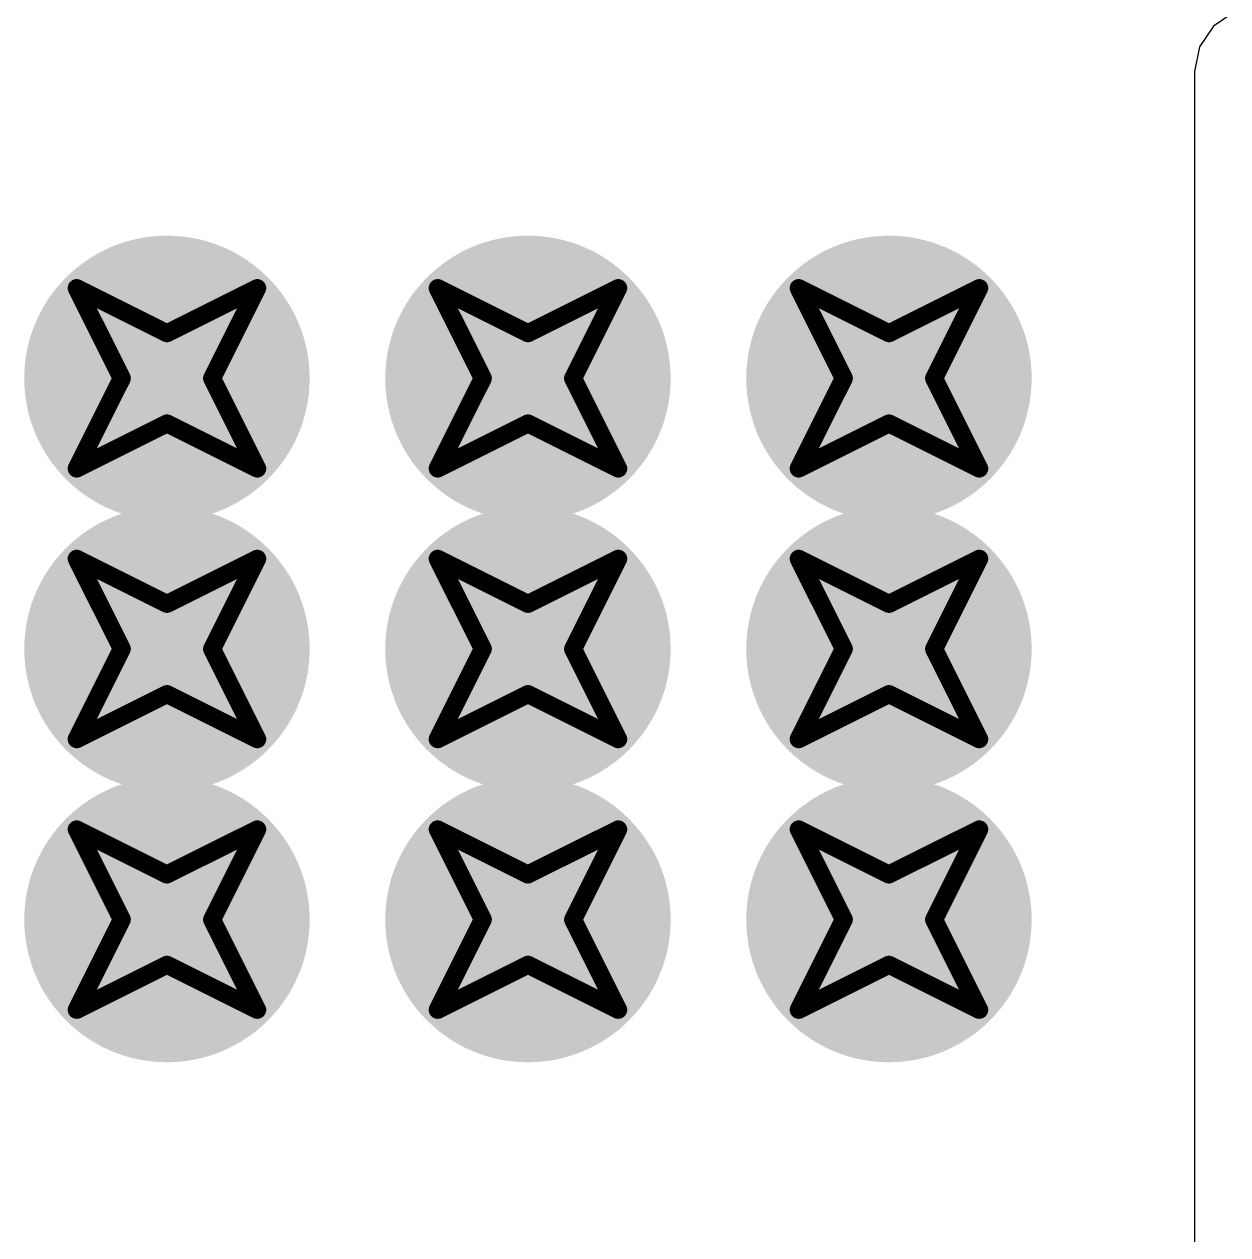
# Model space of a CAD drawing. Header units: inches. Extents: x -11 to 1110, y -7 to 455.
# Drawn here: x 648.898 to 652.286, y 18.696 to 22.104 of the extents above; entities that cross this region are included whole.
import ezdxf

# ---------------------------------------------------------------- set-up
doc = ezdxf.new("R2010")
doc.units = ezdxf.units.IN
for name, color, linetype in [('Bottom Layer', 5, 'Continuous'), ('Bottom Solder', 6, 'Continuous'), ('Drill Drawing', 1, 'Continuous'), ('Top Layer', 1, 'Continuous'), ('Top Solder', 216, 'Continuous'), ('Via Holes', 16, 'Continuous')]:
    doc.layers.add(name, color=color, linetype=linetype)

msp = doc.modelspace()

# ---------------------------------------------------------------- hatches: boundary and pattern name
at = {"layer": 'Bottom Layer'}
h = msp.add_hatch(color=5, dxfattribs=at)
edge = h.paths.add_edge_path()
edge.add_arc((649.3002, 21.1074), 0.3, 0, 360)
h = msp.add_hatch(color=5, dxfattribs=at)
edge = h.paths.add_edge_path()
edge.add_arc((650.3162, 21.1074), 0.3, 0, 360)
h = msp.add_hatch(color=5, dxfattribs=at)
edge = h.paths.add_edge_path()
edge.add_arc((651.3322, 21.1074), 0.3, 0, 360)
h = msp.add_hatch(color=5, dxfattribs=at)
edge = h.paths.add_edge_path()
edge.add_arc((649.3002, 20.3454), 0.3, 0, 360)
h = msp.add_hatch(color=5, dxfattribs=at)
edge = h.paths.add_edge_path()
edge.add_arc((650.3162, 20.3454), 0.3, 0, 360)
h = msp.add_hatch(color=5, dxfattribs=at)
edge = h.paths.add_edge_path()
edge.add_arc((651.3322, 20.3454), 0.3, 0, 360)
h = msp.add_hatch(color=5, dxfattribs=at)
edge = h.paths.add_edge_path()
edge.add_arc((649.3002, 19.5834), 0.3, 0, 360)
h = msp.add_hatch(color=5, dxfattribs=at)
edge = h.paths.add_edge_path()
edge.add_arc((650.3162, 19.5834), 0.3, 0, 360)
h = msp.add_hatch(color=5, dxfattribs=at)
edge = h.paths.add_edge_path()
edge.add_arc((651.3322, 19.5834), 0.3, 0, 360)
at = {"layer": 'Bottom Solder'}
h = msp.add_hatch(color=6, dxfattribs=at)
edge = h.paths.add_edge_path()
edge.add_arc((649.3002, 21.1074), 0.4016, 0, 360)
h = msp.add_hatch(color=6, dxfattribs=at)
edge = h.paths.add_edge_path()
edge.add_arc((650.3162, 21.1074), 0.4016, 0, 360)
h = msp.add_hatch(color=6, dxfattribs=at)
edge = h.paths.add_edge_path()
edge.add_arc((651.3322, 21.1074), 0.4016, 0, 360)
h = msp.add_hatch(color=6, dxfattribs=at)
edge = h.paths.add_edge_path()
edge.add_arc((649.3002, 20.3454), 0.4016, 0, 360)
h = msp.add_hatch(color=6, dxfattribs=at)
edge = h.paths.add_edge_path()
edge.add_arc((650.3162, 20.3454), 0.4016, 0, 360)
h = msp.add_hatch(color=6, dxfattribs=at)
edge = h.paths.add_edge_path()
edge.add_arc((651.3322, 20.3454), 0.4016, 0, 360)
h = msp.add_hatch(color=6, dxfattribs=at)
edge = h.paths.add_edge_path()
edge.add_arc((649.3002, 19.5834), 0.4016, 0, 360)
h = msp.add_hatch(color=6, dxfattribs=at)
edge = h.paths.add_edge_path()
edge.add_arc((650.3162, 19.5834), 0.4016, 0, 360)
h = msp.add_hatch(color=6, dxfattribs=at)
edge = h.paths.add_edge_path()
edge.add_arc((651.3322, 19.5834), 0.4016, 0, 360)
at = {"layer": 'Top Layer'}
h = msp.add_hatch(color=1, dxfattribs=at)
edge = h.paths.add_edge_path()
edge.add_arc((649.3002, 21.1074), 0.3, 0, 360)
h = msp.add_hatch(color=1, dxfattribs=at)
edge = h.paths.add_edge_path()
edge.add_arc((650.3162, 21.1074), 0.3, 0, 360)
h = msp.add_hatch(color=1, dxfattribs=at)
edge = h.paths.add_edge_path()
edge.add_arc((651.3322, 21.1074), 0.3, 0, 360)
h = msp.add_hatch(color=1, dxfattribs=at)
edge = h.paths.add_edge_path()
edge.add_arc((649.3002, 20.3454), 0.3, 0, 360)
h = msp.add_hatch(color=1, dxfattribs=at)
edge = h.paths.add_edge_path()
edge.add_arc((650.3162, 20.3454), 0.3, 0, 360)
h = msp.add_hatch(color=1, dxfattribs=at)
edge = h.paths.add_edge_path()
edge.add_arc((651.3322, 20.3454), 0.3, 0, 360)
h = msp.add_hatch(color=1, dxfattribs=at)
edge = h.paths.add_edge_path()
edge.add_arc((649.3002, 19.5834), 0.3, 0, 360)
h = msp.add_hatch(color=1, dxfattribs=at)
edge = h.paths.add_edge_path()
edge.add_arc((650.3162, 19.5834), 0.3, 0, 360)
h = msp.add_hatch(color=1, dxfattribs=at)
edge = h.paths.add_edge_path()
edge.add_arc((651.3322, 19.5834), 0.3, 0, 360)
at = {"layer": 'Top Solder'}
h = msp.add_hatch(color=216, dxfattribs=at)
edge = h.paths.add_edge_path()
edge.add_arc((649.3002, 21.1074), 0.4016, 0, 360)
h = msp.add_hatch(color=216, dxfattribs=at)
edge = h.paths.add_edge_path()
edge.add_arc((650.3162, 21.1074), 0.4016, 0, 360)
h = msp.add_hatch(color=216, dxfattribs=at)
edge = h.paths.add_edge_path()
edge.add_arc((651.3322, 21.1074), 0.4016, 0, 360)
h = msp.add_hatch(color=216, dxfattribs=at)
edge = h.paths.add_edge_path()
edge.add_arc((649.3002, 20.3454), 0.4016, 0, 360)
h = msp.add_hatch(color=216, dxfattribs=at)
edge = h.paths.add_edge_path()
edge.add_arc((650.3162, 20.3454), 0.4016, 0, 360)
h = msp.add_hatch(color=216, dxfattribs=at)
edge = h.paths.add_edge_path()
edge.add_arc((651.3322, 20.3454), 0.4016, 0, 360)
h = msp.add_hatch(color=216, dxfattribs=at)
edge = h.paths.add_edge_path()
edge.add_arc((649.3002, 19.5834), 0.4016, 0, 360)
h = msp.add_hatch(color=216, dxfattribs=at)
edge = h.paths.add_edge_path()
edge.add_arc((650.3162, 19.5834), 0.4016, 0, 360)
h = msp.add_hatch(color=216, dxfattribs=at)
edge = h.paths.add_edge_path()
edge.add_arc((651.3322, 19.5834), 0.4016, 0, 360)
at = {"layer": 'Via Holes'}
h = msp.add_hatch(color=7, dxfattribs=at)
edge = h.paths.add_edge_path()
edge.add_arc((649.3002, 21.1074), 0.15, 0, 360)
h = msp.add_hatch(color=7, dxfattribs=at)
edge = h.paths.add_edge_path()
edge.add_arc((650.3162, 21.1074), 0.15, 0, 360)
h = msp.add_hatch(color=7, dxfattribs=at)
edge = h.paths.add_edge_path()
edge.add_arc((651.3322, 21.1074), 0.15, 0, 360)
h = msp.add_hatch(color=7, dxfattribs=at)
edge = h.paths.add_edge_path()
edge.add_arc((649.3002, 20.3454), 0.15, 0, 360)
h = msp.add_hatch(color=7, dxfattribs=at)
edge = h.paths.add_edge_path()
edge.add_arc((650.3162, 20.3454), 0.15, 0, 360)
h = msp.add_hatch(color=7, dxfattribs=at)
edge = h.paths.add_edge_path()
edge.add_arc((651.3322, 20.3454), 0.15, 0, 360)
h = msp.add_hatch(color=7, dxfattribs=at)
edge = h.paths.add_edge_path()
edge.add_arc((649.3002, 19.5834), 0.15, 0, 360)
h = msp.add_hatch(color=7, dxfattribs=at)
edge = h.paths.add_edge_path()
edge.add_arc((650.3162, 19.5834), 0.15, 0, 360)
h = msp.add_hatch(color=7, dxfattribs=at)
edge = h.paths.add_edge_path()
edge.add_arc((651.3322, 19.5834), 0.15, 0, 360)

# ---------------------------------------------------------------- linework, layer by layer
at = {"layer": 'Bottom Layer'}
for p, q in [((652.3042, 22.1385), (652.2454, 22.0992)), ((652.2454, 22.0992), (652.2061, 22.0404)), ((652.2061, 22.0404), (652.1923, 21.971)), ((652.1923, 21.971), (652.1923, 17.2466))]:
    msp.add_line(p, q, dxfattribs=at)
at = {"layer": 'Drill Drawing'}
for points in [[(649.0462, 21.3614, 0.0508, 0.0508, 0), (649.3002, 21.2344, 0.0508, 0.0508, 0)], [(649.0462, 21.3614, 0.0508, 0.0508, 0), (649.1732, 21.1074, 0.0508, 0.0508, 0)], [(649.3002, 21.2344, 0.0508, 0.0508, 0), (649.5542, 21.3614, 0.0508, 0.0508, 0)], [(649.4272, 21.1074, 0.0508, 0.0508, 0), (649.5542, 21.3614, 0.0508, 0.0508, 0)], [(650.0622, 21.3614, 0.0508, 0.0508, 0), (650.3162, 21.2344, 0.0508, 0.0508, 0)], [(650.0622, 21.3614, 0.0508, 0.0508, 0), (650.1892, 21.1074, 0.0508, 0.0508, 0)], [(650.3162, 21.2344, 0.0508, 0.0508, 0), (650.5702, 21.3614, 0.0508, 0.0508, 0)], [(650.4432, 21.1074, 0.0508, 0.0508, 0), (650.5702, 21.3614, 0.0508, 0.0508, 0)], [(651.0782, 21.3614, 0.0508, 0.0508, 0), (651.3322, 21.2344, 0.0508, 0.0508, 0)], [(651.0782, 21.3614, 0.0508, 0.0508, 0), (651.2052, 21.1074, 0.0508, 0.0508, 0)], [(651.3322, 21.2344, 0.0508, 0.0508, 0), (651.5862, 21.3614, 0.0508, 0.0508, 0)], [(651.4592, 21.1074, 0.0508, 0.0508, 0), (651.5862, 21.3614, 0.0508, 0.0508, 0)], [(649.0462, 20.8534, 0.0508, 0.0508, 0), (649.1732, 21.1074, 0.0508, 0.0508, 0)], [(649.4272, 21.1074, 0.0508, 0.0508, 0), (649.5542, 20.8534, 0.0508, 0.0508, 0)], [(650.0622, 20.8534, 0.0508, 0.0508, 0), (650.1892, 21.1074, 0.0508, 0.0508, 0)], [(650.4432, 21.1074, 0.0508, 0.0508, 0), (650.5702, 20.8534, 0.0508, 0.0508, 0)], [(651.0782, 20.8534, 0.0508, 0.0508, 0), (651.2052, 21.1074, 0.0508, 0.0508, 0)], [(651.4592, 21.1074, 0.0508, 0.0508, 0), (651.5862, 20.8534, 0.0508, 0.0508, 0)], [(649.0462, 20.8534, 0.0508, 0.0508, 0), (649.3002, 20.9804, 0.0508, 0.0508, 0)], [(649.3002, 20.9804, 0.0508, 0.0508, 0), (649.5542, 20.8534, 0.0508, 0.0508, 0)], [(650.0622, 20.8534, 0.0508, 0.0508, 0), (650.3162, 20.9804, 0.0508, 0.0508, 0)], [(650.3162, 20.9804, 0.0508, 0.0508, 0), (650.5702, 20.8534, 0.0508, 0.0508, 0)], [(651.0782, 20.8534, 0.0508, 0.0508, 0), (651.3322, 20.9804, 0.0508, 0.0508, 0)], [(651.3322, 20.9804, 0.0508, 0.0508, 0), (651.5862, 20.8534, 0.0508, 0.0508, 0)], [(649.0462, 20.5994, 0.0508, 0.0508, 0), (649.3002, 20.4724, 0.0508, 0.0508, 0)], [(649.0462, 20.5994, 0.0508, 0.0508, 0), (649.1732, 20.3454, 0.0508, 0.0508, 0)], [(649.3002, 20.4724, 0.0508, 0.0508, 0), (649.5542, 20.5994, 0.0508, 0.0508, 0)], [(649.4272, 20.3454, 0.0508, 0.0508, 0), (649.5542, 20.5994, 0.0508, 0.0508, 0)], [(650.0622, 20.5994, 0.0508, 0.0508, 0), (650.3162, 20.4724, 0.0508, 0.0508, 0)], [(650.0622, 20.5994, 0.0508, 0.0508, 0), (650.1892, 20.3454, 0.0508, 0.0508, 0)], [(650.3162, 20.4724, 0.0508, 0.0508, 0), (650.5702, 20.5994, 0.0508, 0.0508, 0)], [(650.4432, 20.3454, 0.0508, 0.0508, 0), (650.5702, 20.5994, 0.0508, 0.0508, 0)], [(651.0782, 20.5994, 0.0508, 0.0508, 0), (651.3322, 20.4724, 0.0508, 0.0508, 0)], [(651.0782, 20.5994, 0.0508, 0.0508, 0), (651.2052, 20.3454, 0.0508, 0.0508, 0)], [(651.3322, 20.4724, 0.0508, 0.0508, 0), (651.5862, 20.5994, 0.0508, 0.0508, 0)], [(651.4592, 20.3454, 0.0508, 0.0508, 0), (651.5862, 20.5994, 0.0508, 0.0508, 0)], [(649.0462, 20.0914, 0.0508, 0.0508, 0), (649.1732, 20.3454, 0.0508, 0.0508, 0)], [(649.4272, 20.3454, 0.0508, 0.0508, 0), (649.5542, 20.0914, 0.0508, 0.0508, 0)], [(650.0622, 20.0914, 0.0508, 0.0508, 0), (650.1892, 20.3454, 0.0508, 0.0508, 0)], [(650.4432, 20.3454, 0.0508, 0.0508, 0), (650.5702, 20.0914, 0.0508, 0.0508, 0)], [(651.0782, 20.0914, 0.0508, 0.0508, 0), (651.2052, 20.3454, 0.0508, 0.0508, 0)], [(651.4592, 20.3454, 0.0508, 0.0508, 0), (651.5862, 20.0914, 0.0508, 0.0508, 0)], [(649.0462, 20.0914, 0.0508, 0.0508, 0), (649.3002, 20.2184, 0.0508, 0.0508, 0)], [(649.3002, 20.2184, 0.0508, 0.0508, 0), (649.5542, 20.0914, 0.0508, 0.0508, 0)], [(650.0622, 20.0914, 0.0508, 0.0508, 0), (650.3162, 20.2184, 0.0508, 0.0508, 0)], [(650.3162, 20.2184, 0.0508, 0.0508, 0), (650.5702, 20.0914, 0.0508, 0.0508, 0)], [(651.0782, 20.0914, 0.0508, 0.0508, 0), (651.3322, 20.2184, 0.0508, 0.0508, 0)], [(651.3322, 20.2184, 0.0508, 0.0508, 0), (651.5862, 20.0914, 0.0508, 0.0508, 0)], [(649.0462, 19.8374, 0.0508, 0.0508, 0), (649.3002, 19.7104, 0.0508, 0.0508, 0)], [(649.0462, 19.8374, 0.0508, 0.0508, 0), (649.1732, 19.5834, 0.0508, 0.0508, 0)], [(649.3002, 19.7104, 0.0508, 0.0508, 0), (649.5542, 19.8374, 0.0508, 0.0508, 0)], [(649.4272, 19.5834, 0.0508, 0.0508, 0), (649.5542, 19.8374, 0.0508, 0.0508, 0)], [(650.0622, 19.8374, 0.0508, 0.0508, 0), (650.3162, 19.7104, 0.0508, 0.0508, 0)], [(650.0622, 19.8374, 0.0508, 0.0508, 0), (650.1892, 19.5834, 0.0508, 0.0508, 0)], [(650.3162, 19.7104, 0.0508, 0.0508, 0), (650.5702, 19.8374, 0.0508, 0.0508, 0)], [(650.4432, 19.5834, 0.0508, 0.0508, 0), (650.5702, 19.8374, 0.0508, 0.0508, 0)], [(651.0782, 19.8374, 0.0508, 0.0508, 0), (651.3322, 19.7104, 0.0508, 0.0508, 0)], [(651.0782, 19.8374, 0.0508, 0.0508, 0), (651.2052, 19.5834, 0.0508, 0.0508, 0)], [(651.3322, 19.7104, 0.0508, 0.0508, 0), (651.5862, 19.8374, 0.0508, 0.0508, 0)], [(651.4592, 19.5834, 0.0508, 0.0508, 0), (651.5862, 19.8374, 0.0508, 0.0508, 0)], [(649.0462, 19.3294, 0.0508, 0.0508, 0), (649.1732, 19.5834, 0.0508, 0.0508, 0)], [(649.4272, 19.5834, 0.0508, 0.0508, 0), (649.5542, 19.3294, 0.0508, 0.0508, 0)], [(650.0622, 19.3294, 0.0508, 0.0508, 0), (650.1892, 19.5834, 0.0508, 0.0508, 0)], [(650.4432, 19.5834, 0.0508, 0.0508, 0), (650.5702, 19.3294, 0.0508, 0.0508, 0)], [(651.0782, 19.3294, 0.0508, 0.0508, 0), (651.2052, 19.5834, 0.0508, 0.0508, 0)], [(651.4592, 19.5834, 0.0508, 0.0508, 0), (651.5862, 19.3294, 0.0508, 0.0508, 0)], [(649.0462, 19.3294, 0.0508, 0.0508, 0), (649.3002, 19.4564, 0.0508, 0.0508, 0)], [(649.3002, 19.4564, 0.0508, 0.0508, 0), (649.5542, 19.3294, 0.0508, 0.0508, 0)], [(650.0622, 19.3294, 0.0508, 0.0508, 0), (650.3162, 19.4564, 0.0508, 0.0508, 0)], [(650.3162, 19.4564, 0.0508, 0.0508, 0), (650.5702, 19.3294, 0.0508, 0.0508, 0)], [(651.0782, 19.3294, 0.0508, 0.0508, 0), (651.3322, 19.4564, 0.0508, 0.0508, 0)], [(651.3322, 19.4564, 0.0508, 0.0508, 0), (651.5862, 19.3294, 0.0508, 0.0508, 0)]]:
    msp.add_lwpolyline(points, format="xyseb", dxfattribs=at)
for points in [[(649.0335, 21.3614, 0.0254, 0.0254, 1), (649.0589, 21.3614, 0.0254, 0.0254, 1)], [(649.0335, 21.3614, 0.0254, 0.0254, 1), (649.0589, 21.3614, 0.0254, 0.0254, 1)], [(649.5415, 21.3614, 0.0254, 0.0254, 1), (649.5669, 21.3614, 0.0254, 0.0254, 1)], [(649.5415, 21.3614, 0.0254, 0.0254, 1), (649.5669, 21.3614, 0.0254, 0.0254, 1)], [(650.0495, 21.3614, 0.0254, 0.0254, 1), (650.0749, 21.3614, 0.0254, 0.0254, 1)], [(650.0495, 21.3614, 0.0254, 0.0254, 1), (650.0749, 21.3614, 0.0254, 0.0254, 1)], [(650.5575, 21.3614, 0.0254, 0.0254, 1), (650.5829, 21.3614, 0.0254, 0.0254, 1)], [(650.5575, 21.3614, 0.0254, 0.0254, 1), (650.5829, 21.3614, 0.0254, 0.0254, 1)], [(651.0655, 21.3614, 0.0254, 0.0254, 1), (651.0909, 21.3614, 0.0254, 0.0254, 1)], [(651.0655, 21.3614, 0.0254, 0.0254, 1), (651.0909, 21.3614, 0.0254, 0.0254, 1)], [(651.5735, 21.3614, 0.0254, 0.0254, 1), (651.5989, 21.3614, 0.0254, 0.0254, 1)], [(651.5735, 21.3614, 0.0254, 0.0254, 1), (651.5989, 21.3614, 0.0254, 0.0254, 1)], [(649.2875, 21.2344, 0.0254, 0.0254, 1), (649.3129, 21.2344, 0.0254, 0.0254, 1)], [(649.2875, 21.2344, 0.0254, 0.0254, 1), (649.3129, 21.2344, 0.0254, 0.0254, 1)], [(650.3035, 21.2344, 0.0254, 0.0254, 1), (650.3289, 21.2344, 0.0254, 0.0254, 1)], [(650.3035, 21.2344, 0.0254, 0.0254, 1), (650.3289, 21.2344, 0.0254, 0.0254, 1)], [(651.3195, 21.2344, 0.0254, 0.0254, 1), (651.3449, 21.2344, 0.0254, 0.0254, 1)], [(651.3195, 21.2344, 0.0254, 0.0254, 1), (651.3449, 21.2344, 0.0254, 0.0254, 1)], [(649.1605, 21.1074, 0.0254, 0.0254, 1), (649.1859, 21.1074, 0.0254, 0.0254, 1)], [(649.1605, 21.1074, 0.0254, 0.0254, 1), (649.1859, 21.1074, 0.0254, 0.0254, 1)], [(649.4145, 21.1074, 0.0254, 0.0254, 1), (649.4399, 21.1074, 0.0254, 0.0254, 1)], [(649.4145, 21.1074, 0.0254, 0.0254, 1), (649.4399, 21.1074, 0.0254, 0.0254, 1)], [(650.1765, 21.1074, 0.0254, 0.0254, 1), (650.2019, 21.1074, 0.0254, 0.0254, 1)], [(650.1765, 21.1074, 0.0254, 0.0254, 1), (650.2019, 21.1074, 0.0254, 0.0254, 1)], [(650.4305, 21.1074, 0.0254, 0.0254, 1), (650.4559, 21.1074, 0.0254, 0.0254, 1)], [(650.4305, 21.1074, 0.0254, 0.0254, 1), (650.4559, 21.1074, 0.0254, 0.0254, 1)], [(651.1925, 21.1074, 0.0254, 0.0254, 1), (651.2179, 21.1074, 0.0254, 0.0254, 1)], [(651.1925, 21.1074, 0.0254, 0.0254, 1), (651.2179, 21.1074, 0.0254, 0.0254, 1)], [(651.4465, 21.1074, 0.0254, 0.0254, 1), (651.4719, 21.1074, 0.0254, 0.0254, 1)], [(651.4465, 21.1074, 0.0254, 0.0254, 1), (651.4719, 21.1074, 0.0254, 0.0254, 1)], [(649.2875, 20.9804, 0.0254, 0.0254, 1), (649.3129, 20.9804, 0.0254, 0.0254, 1)], [(649.2875, 20.9804, 0.0254, 0.0254, 1), (649.3129, 20.9804, 0.0254, 0.0254, 1)], [(650.3035, 20.9804, 0.0254, 0.0254, 1), (650.3289, 20.9804, 0.0254, 0.0254, 1)], [(650.3035, 20.9804, 0.0254, 0.0254, 1), (650.3289, 20.9804, 0.0254, 0.0254, 1)], [(651.3195, 20.9804, 0.0254, 0.0254, 1), (651.3449, 20.9804, 0.0254, 0.0254, 1)], [(651.3195, 20.9804, 0.0254, 0.0254, 1), (651.3449, 20.9804, 0.0254, 0.0254, 1)], [(649.0335, 20.8534, 0.0254, 0.0254, 1), (649.0589, 20.8534, 0.0254, 0.0254, 1)], [(649.0335, 20.8534, 0.0254, 0.0254, 1), (649.0589, 20.8534, 0.0254, 0.0254, 1)], [(649.5415, 20.8534, 0.0254, 0.0254, 1), (649.5669, 20.8534, 0.0254, 0.0254, 1)], [(649.5415, 20.8534, 0.0254, 0.0254, 1), (649.5669, 20.8534, 0.0254, 0.0254, 1)], [(650.0495, 20.8534, 0.0254, 0.0254, 1), (650.0749, 20.8534, 0.0254, 0.0254, 1)], [(650.0495, 20.8534, 0.0254, 0.0254, 1), (650.0749, 20.8534, 0.0254, 0.0254, 1)], [(650.5575, 20.8534, 0.0254, 0.0254, 1), (650.5829, 20.8534, 0.0254, 0.0254, 1)], [(650.5575, 20.8534, 0.0254, 0.0254, 1), (650.5829, 20.8534, 0.0254, 0.0254, 1)], [(651.0655, 20.8534, 0.0254, 0.0254, 1), (651.0909, 20.8534, 0.0254, 0.0254, 1)], [(651.0655, 20.8534, 0.0254, 0.0254, 1), (651.0909, 20.8534, 0.0254, 0.0254, 1)], [(651.5735, 20.8534, 0.0254, 0.0254, 1), (651.5989, 20.8534, 0.0254, 0.0254, 1)], [(651.5735, 20.8534, 0.0254, 0.0254, 1), (651.5989, 20.8534, 0.0254, 0.0254, 1)], [(649.0335, 20.5994, 0.0254, 0.0254, 1), (649.0589, 20.5994, 0.0254, 0.0254, 1)], [(649.0335, 20.5994, 0.0254, 0.0254, 1), (649.0589, 20.5994, 0.0254, 0.0254, 1)], [(649.5415, 20.5994, 0.0254, 0.0254, 1), (649.5669, 20.5994, 0.0254, 0.0254, 1)], [(649.5415, 20.5994, 0.0254, 0.0254, 1), (649.5669, 20.5994, 0.0254, 0.0254, 1)], [(650.0495, 20.5994, 0.0254, 0.0254, 1), (650.0749, 20.5994, 0.0254, 0.0254, 1)], [(650.0495, 20.5994, 0.0254, 0.0254, 1), (650.0749, 20.5994, 0.0254, 0.0254, 1)], [(650.5575, 20.5994, 0.0254, 0.0254, 1), (650.5829, 20.5994, 0.0254, 0.0254, 1)], [(650.5575, 20.5994, 0.0254, 0.0254, 1), (650.5829, 20.5994, 0.0254, 0.0254, 1)], [(651.0655, 20.5994, 0.0254, 0.0254, 1), (651.0909, 20.5994, 0.0254, 0.0254, 1)], [(651.0655, 20.5994, 0.0254, 0.0254, 1), (651.0909, 20.5994, 0.0254, 0.0254, 1)], [(651.5735, 20.5994, 0.0254, 0.0254, 1), (651.5989, 20.5994, 0.0254, 0.0254, 1)], [(651.5735, 20.5994, 0.0254, 0.0254, 1), (651.5989, 20.5994, 0.0254, 0.0254, 1)], [(649.2875, 20.4724, 0.0254, 0.0254, 1), (649.3129, 20.4724, 0.0254, 0.0254, 1)], [(649.2875, 20.4724, 0.0254, 0.0254, 1), (649.3129, 20.4724, 0.0254, 0.0254, 1)], [(650.3035, 20.4724, 0.0254, 0.0254, 1), (650.3289, 20.4724, 0.0254, 0.0254, 1)], [(650.3035, 20.4724, 0.0254, 0.0254, 1), (650.3289, 20.4724, 0.0254, 0.0254, 1)], [(651.3195, 20.4724, 0.0254, 0.0254, 1), (651.3449, 20.4724, 0.0254, 0.0254, 1)], [(651.3195, 20.4724, 0.0254, 0.0254, 1), (651.3449, 20.4724, 0.0254, 0.0254, 1)], [(649.1605, 20.3454, 0.0254, 0.0254, 1), (649.1859, 20.3454, 0.0254, 0.0254, 1)], [(649.1605, 20.3454, 0.0254, 0.0254, 1), (649.1859, 20.3454, 0.0254, 0.0254, 1)], [(649.4145, 20.3454, 0.0254, 0.0254, 1), (649.4399, 20.3454, 0.0254, 0.0254, 1)], [(649.4145, 20.3454, 0.0254, 0.0254, 1), (649.4399, 20.3454, 0.0254, 0.0254, 1)], [(650.1765, 20.3454, 0.0254, 0.0254, 1), (650.2019, 20.3454, 0.0254, 0.0254, 1)], [(650.1765, 20.3454, 0.0254, 0.0254, 1), (650.2019, 20.3454, 0.0254, 0.0254, 1)], [(650.4305, 20.3454, 0.0254, 0.0254, 1), (650.4559, 20.3454, 0.0254, 0.0254, 1)], [(650.4305, 20.3454, 0.0254, 0.0254, 1), (650.4559, 20.3454, 0.0254, 0.0254, 1)], [(651.1925, 20.3454, 0.0254, 0.0254, 1), (651.2179, 20.3454, 0.0254, 0.0254, 1)], [(651.1925, 20.3454, 0.0254, 0.0254, 1), (651.2179, 20.3454, 0.0254, 0.0254, 1)], [(651.4465, 20.3454, 0.0254, 0.0254, 1), (651.4719, 20.3454, 0.0254, 0.0254, 1)], [(651.4465, 20.3454, 0.0254, 0.0254, 1), (651.4719, 20.3454, 0.0254, 0.0254, 1)], [(649.2875, 20.2184, 0.0254, 0.0254, 1), (649.3129, 20.2184, 0.0254, 0.0254, 1)], [(649.2875, 20.2184, 0.0254, 0.0254, 1), (649.3129, 20.2184, 0.0254, 0.0254, 1)], [(650.3035, 20.2184, 0.0254, 0.0254, 1), (650.3289, 20.2184, 0.0254, 0.0254, 1)], [(650.3035, 20.2184, 0.0254, 0.0254, 1), (650.3289, 20.2184, 0.0254, 0.0254, 1)], [(651.3195, 20.2184, 0.0254, 0.0254, 1), (651.3449, 20.2184, 0.0254, 0.0254, 1)], [(651.3195, 20.2184, 0.0254, 0.0254, 1), (651.3449, 20.2184, 0.0254, 0.0254, 1)], [(649.0335, 20.0914, 0.0254, 0.0254, 1), (649.0589, 20.0914, 0.0254, 0.0254, 1)], [(649.0335, 20.0914, 0.0254, 0.0254, 1), (649.0589, 20.0914, 0.0254, 0.0254, 1)], [(649.5415, 20.0914, 0.0254, 0.0254, 1), (649.5669, 20.0914, 0.0254, 0.0254, 1)], [(649.5415, 20.0914, 0.0254, 0.0254, 1), (649.5669, 20.0914, 0.0254, 0.0254, 1)], [(650.0495, 20.0914, 0.0254, 0.0254, 1), (650.0749, 20.0914, 0.0254, 0.0254, 1)], [(650.0495, 20.0914, 0.0254, 0.0254, 1), (650.0749, 20.0914, 0.0254, 0.0254, 1)], [(650.5575, 20.0914, 0.0254, 0.0254, 1), (650.5829, 20.0914, 0.0254, 0.0254, 1)], [(650.5575, 20.0914, 0.0254, 0.0254, 1), (650.5829, 20.0914, 0.0254, 0.0254, 1)], [(651.0655, 20.0914, 0.0254, 0.0254, 1), (651.0909, 20.0914, 0.0254, 0.0254, 1)], [(651.0655, 20.0914, 0.0254, 0.0254, 1), (651.0909, 20.0914, 0.0254, 0.0254, 1)], [(651.5735, 20.0914, 0.0254, 0.0254, 1), (651.5989, 20.0914, 0.0254, 0.0254, 1)], [(651.5735, 20.0914, 0.0254, 0.0254, 1), (651.5989, 20.0914, 0.0254, 0.0254, 1)], [(649.0335, 19.8374, 0.0254, 0.0254, 1), (649.0589, 19.8374, 0.0254, 0.0254, 1)], [(649.0335, 19.8374, 0.0254, 0.0254, 1), (649.0589, 19.8374, 0.0254, 0.0254, 1)], [(649.5415, 19.8374, 0.0254, 0.0254, 1), (649.5669, 19.8374, 0.0254, 0.0254, 1)], [(649.5415, 19.8374, 0.0254, 0.0254, 1), (649.5669, 19.8374, 0.0254, 0.0254, 1)], [(650.0495, 19.8374, 0.0254, 0.0254, 1), (650.0749, 19.8374, 0.0254, 0.0254, 1)], [(650.0495, 19.8374, 0.0254, 0.0254, 1), (650.0749, 19.8374, 0.0254, 0.0254, 1)], [(650.5575, 19.8374, 0.0254, 0.0254, 1), (650.5829, 19.8374, 0.0254, 0.0254, 1)], [(650.5575, 19.8374, 0.0254, 0.0254, 1), (650.5829, 19.8374, 0.0254, 0.0254, 1)], [(651.0655, 19.8374, 0.0254, 0.0254, 1), (651.0909, 19.8374, 0.0254, 0.0254, 1)], [(651.0655, 19.8374, 0.0254, 0.0254, 1), (651.0909, 19.8374, 0.0254, 0.0254, 1)], [(651.5735, 19.8374, 0.0254, 0.0254, 1), (651.5989, 19.8374, 0.0254, 0.0254, 1)], [(651.5735, 19.8374, 0.0254, 0.0254, 1), (651.5989, 19.8374, 0.0254, 0.0254, 1)], [(649.2875, 19.7104, 0.0254, 0.0254, 1), (649.3129, 19.7104, 0.0254, 0.0254, 1)], [(649.2875, 19.7104, 0.0254, 0.0254, 1), (649.3129, 19.7104, 0.0254, 0.0254, 1)], [(650.3035, 19.7104, 0.0254, 0.0254, 1), (650.3289, 19.7104, 0.0254, 0.0254, 1)], [(650.3035, 19.7104, 0.0254, 0.0254, 1), (650.3289, 19.7104, 0.0254, 0.0254, 1)], [(651.3195, 19.7104, 0.0254, 0.0254, 1), (651.3449, 19.7104, 0.0254, 0.0254, 1)], [(651.3195, 19.7104, 0.0254, 0.0254, 1), (651.3449, 19.7104, 0.0254, 0.0254, 1)], [(649.1605, 19.5834, 0.0254, 0.0254, 1), (649.1859, 19.5834, 0.0254, 0.0254, 1)], [(649.1605, 19.5834, 0.0254, 0.0254, 1), (649.1859, 19.5834, 0.0254, 0.0254, 1)], [(649.4145, 19.5834, 0.0254, 0.0254, 1), (649.4399, 19.5834, 0.0254, 0.0254, 1)], [(649.4145, 19.5834, 0.0254, 0.0254, 1), (649.4399, 19.5834, 0.0254, 0.0254, 1)], [(650.1765, 19.5834, 0.0254, 0.0254, 1), (650.2019, 19.5834, 0.0254, 0.0254, 1)], [(650.1765, 19.5834, 0.0254, 0.0254, 1), (650.2019, 19.5834, 0.0254, 0.0254, 1)], [(650.4305, 19.5834, 0.0254, 0.0254, 1), (650.4559, 19.5834, 0.0254, 0.0254, 1)], [(650.4305, 19.5834, 0.0254, 0.0254, 1), (650.4559, 19.5834, 0.0254, 0.0254, 1)], [(651.1925, 19.5834, 0.0254, 0.0254, 1), (651.2179, 19.5834, 0.0254, 0.0254, 1)], [(651.1925, 19.5834, 0.0254, 0.0254, 1), (651.2179, 19.5834, 0.0254, 0.0254, 1)], [(651.4465, 19.5834, 0.0254, 0.0254, 1), (651.4719, 19.5834, 0.0254, 0.0254, 1)], [(651.4465, 19.5834, 0.0254, 0.0254, 1), (651.4719, 19.5834, 0.0254, 0.0254, 1)], [(649.2875, 19.4564, 0.0254, 0.0254, 1), (649.3129, 19.4564, 0.0254, 0.0254, 1)], [(649.2875, 19.4564, 0.0254, 0.0254, 1), (649.3129, 19.4564, 0.0254, 0.0254, 1)], [(650.3035, 19.4564, 0.0254, 0.0254, 1), (650.3289, 19.4564, 0.0254, 0.0254, 1)], [(650.3035, 19.4564, 0.0254, 0.0254, 1), (650.3289, 19.4564, 0.0254, 0.0254, 1)], [(651.3195, 19.4564, 0.0254, 0.0254, 1), (651.3449, 19.4564, 0.0254, 0.0254, 1)], [(651.3195, 19.4564, 0.0254, 0.0254, 1), (651.3449, 19.4564, 0.0254, 0.0254, 1)], [(649.0335, 19.3294, 0.0254, 0.0254, 1), (649.0589, 19.3294, 0.0254, 0.0254, 1)], [(649.0335, 19.3294, 0.0254, 0.0254, 1), (649.0589, 19.3294, 0.0254, 0.0254, 1)], [(649.5415, 19.3294, 0.0254, 0.0254, 1), (649.5669, 19.3294, 0.0254, 0.0254, 1)], [(649.5415, 19.3294, 0.0254, 0.0254, 1), (649.5669, 19.3294, 0.0254, 0.0254, 1)], [(650.0495, 19.3294, 0.0254, 0.0254, 1), (650.0749, 19.3294, 0.0254, 0.0254, 1)], [(650.0495, 19.3294, 0.0254, 0.0254, 1), (650.0749, 19.3294, 0.0254, 0.0254, 1)], [(650.5575, 19.3294, 0.0254, 0.0254, 1), (650.5829, 19.3294, 0.0254, 0.0254, 1)], [(650.5575, 19.3294, 0.0254, 0.0254, 1), (650.5829, 19.3294, 0.0254, 0.0254, 1)], [(651.0655, 19.3294, 0.0254, 0.0254, 1), (651.0909, 19.3294, 0.0254, 0.0254, 1)], [(651.0655, 19.3294, 0.0254, 0.0254, 1), (651.0909, 19.3294, 0.0254, 0.0254, 1)], [(651.5735, 19.3294, 0.0254, 0.0254, 1), (651.5989, 19.3294, 0.0254, 0.0254, 1)], [(651.5735, 19.3294, 0.0254, 0.0254, 1), (651.5989, 19.3294, 0.0254, 0.0254, 1)]]:
    msp.add_lwpolyline(points, format="xyseb", close=True, dxfattribs=at)

doc.saveas('drawing.dxf')
